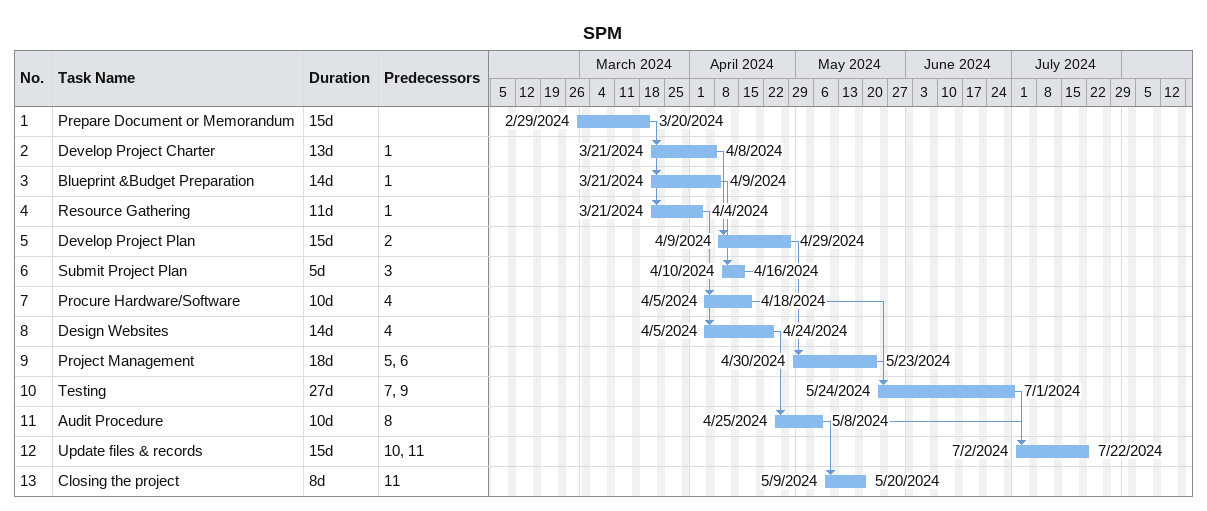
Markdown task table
SPM

| ID | Task | Duration | Start | Finish | Predecessors |
|---|---|---|---|---|---|
| 1 | Prepare Document or Memorandum | 15d | 2024-02-29 | 2024-03-20 |  |
| 2 | Develop Project Charter | 13d | 2024-03-21 | 2024-04-08 | 1 |
| 3 | Blueprint &Budget Preparation | 14d | 2024-03-21 | 2024-04-09 | 1 |
| 4 | Resource Gathering | 11d | 2024-03-21 | 2024-04-04 | 1 |
| 5 | Develop Project Plan | 15d | 2024-04-09 | 2024-04-29 | 2 |
| 6 | Submit Project Plan | 5d | 2024-04-10 | 2024-04-16 | 3 |
| 7 | Procure Hardware/Software | 10d | 2024-04-05 | 2024-04-18 | 4 |
| 8 | Design Websites | 14d | 2024-04-05 | 2024-04-24 | 4 |
| 9 | Project Management | 18d | 2024-04-30 | 2024-05-23 | 5, 6 |
| 10 | Testing | 27d | 2024-05-24 | 2024-07-01 | 7, 9 |
| 11 | Audit Procedure | 10d | 2024-04-25 | 2024-05-08 | 8 |
| 12 | Update files & records | 15d | 2024-07-02 | 2024-07-22 | 10, 11 |
| 13 | Closing the project | 8d | 2024-05-09 | 2024-05-20 | 11 |
